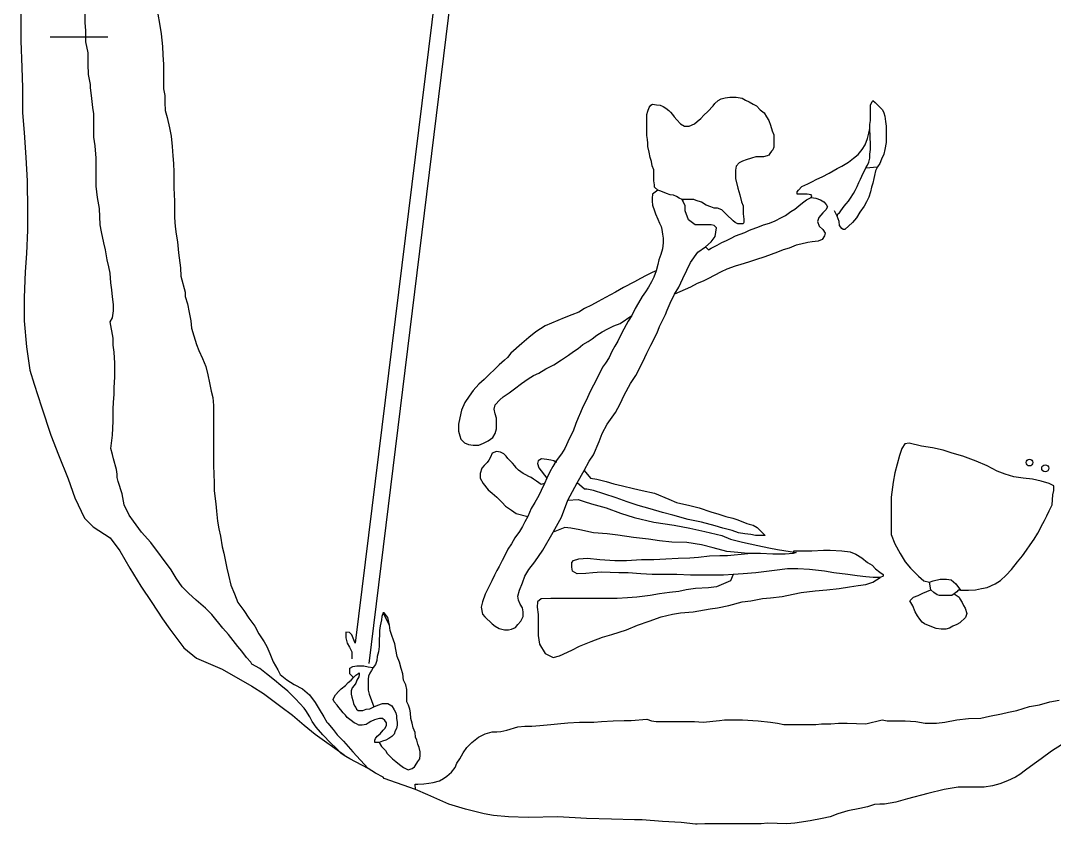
# Model space of a CAD drawing. Extents: x 0.1 to 15.9, y -3.2 to 14.4.
# Drawn here: x 4.06 to 11.34, y 3.07 to 8.73 of the extents above; entities that cross this region are included whole.
import ezdxf

# ---------------------------------------------------------------- set-up
doc = ezdxf.new("R2010")
doc.units = 0
doc.linetypes.add('HIDDEN', pattern=[0.375, 0.25, -0.125])
doc.layers.add('LAYER1', color=7, linetype='CONTINUOUS')

msp = doc.modelspace()

# ---------------------------------------------------------------- linework, layer by layer
at = {"layer": 'LAYER1', "color": 1, "linetype": 'CONTINUOUS'}
for points in [[(6.5178, 4.2076), (7.6546, 13.4528), (7.5442, 13.4569), (6.4197, 4.3507)], [(10.6804, 4.7228), (10.705, 4.7228), (10.7377, 4.7228), (10.7867, 4.7269), (10.8276, 4.735), (10.8685, 4.7432), (10.9258, 4.7678), (10.9626, 4.7923), (11.0035, 4.8291), (11.0403, 4.87), (11.0812, 4.9231), (11.118, 4.964), (11.1466, 5.0049), (11.1711, 5.0417), (11.1997, 5.0826), (11.2243, 5.1235), (11.2611, 5.193), (11.2733, 5.2135), (11.2897, 5.2462), (11.306, 5.283), (11.3265, 5.3239), (11.3306, 5.3934), (11.3388, 5.4261), (11.3388, 5.4588), (11.306, 5.4752), (11.2488, 5.4915), (11.1875, 5.5038), (11.122, 5.512), (11.0566, 5.5201), (10.9953, 5.5406), (10.938, 5.561), (10.8685, 5.5978), (10.7908, 5.6305), (10.6968, 5.6673), (10.6232, 5.6878), (10.5578, 5.7082), (10.4842, 5.7246), (10.4065, 5.7368), (10.3206, 5.7573), (10.2879, 5.7532), (10.2674, 5.7205), (10.2511, 5.6714), (10.2347, 5.6101), (10.2184, 5.5488), (10.2061, 5.4833), (10.1938, 5.377), (10.1938, 5.3034), (10.1938, 5.2339), (10.1938, 5.1726), (10.1938, 5.1153), (10.2184, 5.0499), (10.2552, 4.9804), (10.292, 4.9231), (10.3288, 4.8782), (10.386, 4.8209), (10.4228, 4.7882), (10.4637, 4.78), (10.4882, 4.7882), (10.5373, 4.8005), (10.5823, 4.8005), (10.615, 4.7964), (10.6477, 4.7678), (10.6804, 4.7228)], [(10.6804, 4.7228), (10.6641, 4.7228), (10.6559, 4.7105), (10.6355, 4.6982), (10.6191, 4.686), (10.5905, 4.686), (10.5659, 4.686), (10.5332, 4.686), (10.5169, 4.6901), (10.4923, 4.7064), (10.4719, 4.7269), (10.4637, 4.78)], [(10.6355, 4.6982), (10.6723, 4.6737), (10.6763, 4.6614), (10.6927, 4.6369), (10.7009, 4.6165), (10.7131, 4.596), (10.7254, 4.5592), (10.7172, 4.5306), (10.6763, 4.4938), (10.6559, 4.4815), (10.6273, 4.4693), (10.6027, 4.457), (10.5782, 4.4488), (10.5455, 4.4488), (10.5087, 4.4529), (10.4801, 4.4652), (10.4269, 4.4856), (10.4106, 4.4979), (10.3942, 4.5183), (10.3778, 4.5429), (10.3615, 4.5715), (10.3451, 4.6124), (10.3247, 4.6492), (10.3492, 4.6737), (10.3819, 4.686), (10.4146, 4.7023), (10.4719, 4.7269)], [(6.5874, 3.6515), (6.6037, 3.6228), (6.6119, 3.6147), (6.6323, 3.5942), (6.6446, 3.5738), (6.661, 3.5574), (6.6814, 3.537), (6.7059, 3.5165), (6.7305, 3.4961), (6.7591, 3.4756), (6.7918, 3.4593), (6.8204, 3.4675), (6.8368, 3.4797), (6.8531, 3.5043), (6.8613, 3.5165), (6.8736, 3.537), (6.8777, 3.5615), (6.8777, 3.586), (6.8695, 3.6147), (6.8613, 3.6392), (6.8531, 3.6678), (6.845, 3.6883), (6.8409, 3.721), (6.8286, 3.7537), (6.8204, 3.7864), (6.8123, 3.8191), (6.8082, 3.86), (6.8041, 3.8845), (6.7959, 3.9132), (6.7836, 3.9377), (6.7836, 3.9868), (6.7836, 4.0236), (6.7755, 4.0563), (6.7591, 4.089), (6.755, 4.134), (6.7427, 4.1708), (6.7305, 4.2157), (6.7141, 4.2566), (6.7059, 4.3057), (6.6978, 4.3466), (6.6896, 4.3711), (6.6773, 4.4038), (6.665, 4.4406), (6.661, 4.4774), (6.6487, 4.5306), (6.6242, 4.5633), (6.616, 4.5633), (6.6078, 4.5388), (6.6037, 4.5142), (6.5955, 4.4733), (6.5914, 4.4406), (6.5914, 4.412), (6.5874, 4.3711), (6.5874, 4.3261), (6.5833, 4.2893), (6.5751, 4.2566), (6.571, 4.228), (6.5628, 4.1994), (6.5465, 4.1789), (6.5342, 4.1585), (6.5219, 4.1381), (6.5138, 4.1176), (6.5097, 4.0972), (6.5097, 4.0726), (6.5097, 4.044), (6.5097, 4.0195), (6.5178, 3.9909), (6.5506, 3.9009)], [(6.661, 4.4774), (6.616, 4.5633)], [(6.4197, 4.3507), (6.3952, 4.4079), (6.3788, 4.4243), (6.3543, 4.4284), (6.3543, 4.3875), (6.3625, 4.3507), (6.3788, 4.3221), (6.3952, 4.2893), (6.3952, 4.2689), (6.3952, 4.2403), (6.3952, 4.2403)], [(6.4074, 4.1094), (6.3829, 4.134), (6.3829, 4.1462), (6.3829, 4.1626), (6.3829, 4.1749), (6.4034, 4.1871), (6.432, 4.1912), (6.4565, 4.1912), (6.481, 4.1912), (6.5097, 4.183), (6.5465, 4.1789)], [(6.5587, 3.6515), (6.5587, 3.6678), (6.5628, 3.6801), (6.5751, 3.6964), (6.5955, 3.7128), (6.616, 3.7373), (6.6282, 3.7496), (6.6405, 3.77), (6.6405, 3.7905), (6.6282, 3.8068), (6.6119, 3.8191), (6.5914, 3.8191), (6.571, 3.815), (6.5546, 3.8109), (6.5301, 3.7987), (6.5097, 3.7864), (6.4974, 3.7782), (6.4688, 3.7741), (6.4442, 3.7741), (6.4279, 3.7823), (6.4115, 3.7905), (6.3911, 3.8068), (6.3625, 3.8273), (6.3502, 3.8436), (6.3338, 3.86), (6.3175, 3.8804), (6.3052, 3.8968), (6.2929, 3.9132), (6.2725, 3.9377), (6.2643, 3.9541), (6.2684, 3.9663), (6.2807, 3.9868), (6.3052, 4.0113), (6.3216, 4.0277), (6.3502, 4.0522), (6.3706, 4.0726), (6.3911, 4.089), (6.4074, 4.1094), (6.4238, 4.1258), (6.4442, 4.1381), (6.4483, 4.1421), (6.4483, 4.1299), (6.4442, 4.1135), (6.432, 4.089), (6.4238, 4.0685), (6.4115, 4.0522), (6.3993, 4.0358), (6.3911, 4.0154), (6.3911, 3.9909), (6.3952, 3.9704), (6.4034, 3.9459), (6.4074, 3.9254), (6.4156, 3.9091), (6.4238, 3.8968), (6.4279, 3.8845), (6.4402, 3.8764), (6.4483, 3.8764), (6.4729, 3.8764), (6.4974, 3.8845), (6.5219, 3.8886), (6.5506, 3.9009), (6.5792, 3.9132), (6.6119, 3.9254), (6.6487, 3.9254), (6.6773, 3.9091), (6.6937, 3.8804), (6.7059, 3.86), (6.71, 3.8396), (6.71, 3.8191), (6.7141, 3.7946), (6.7141, 3.7741), (6.71, 3.7496), (6.7018, 3.7332), (6.6937, 3.7087), (6.6773, 3.6924), (6.6569, 3.6801), (6.6364, 3.6678), (6.6119, 3.6596), (6.5874, 3.6515), (6.5587, 3.6515)]]:
    msp.add_lwpolyline(points, dxfattribs=at)
at = {"layer": 'LAYER1', "color": 7, "linetype": 'HIDDEN'}
msp.add_lwpolyline([(4.0645, 8.824), (4.0645, 8.685), (4.0645, 8.591), (4.0726, 8.4029), (4.0767, 8.2598), (4.0767, 8.0839), (4.089, 7.9449), (4.1013, 7.7691), (4.1094, 7.6055), (4.1135, 7.397), (4.1135, 7.2579), (4.1053, 7.0944), (4.0972, 6.9635), (4.089, 6.7836), (4.089, 6.6201), (4.1053, 6.4361), (4.1299, 6.2725), (4.1585, 6.1744), (4.2117, 6.0149), (4.2771, 5.8145), (4.3302, 5.6755), (4.3997, 5.5079), (4.4447, 5.3729), (4.5142, 5.2298), (4.5756, 5.1685), (4.6942, 5.0908), (4.7637, 5.0008), (4.8332, 4.8782), (4.9109, 4.7514), (4.9886, 4.6369), (5.0622, 4.5224), (5.1153, 4.4488), (5.2135, 4.318), (5.3034, 4.2444), (5.4833, 4.1667), (5.6919, 4.0481), (5.7736, 3.9949), (5.8963, 3.905), (5.9781, 3.8436), (6.0599, 3.7741), (6.1376, 3.7087), (6.3543, 3.5533)], dxfattribs=at)
at = {"layer": 'LAYER1', "color": 7, "linetype": 'CONTINUOUS'}
for points in [[(4.7923, 5.3239), (4.78, 5.4016), (4.7514, 5.4874), (4.7432, 5.516), (4.7432, 5.5406), (4.7391, 5.5733), (4.7187, 5.6469), (4.7105, 5.6796), (4.6982, 5.7205), (4.7105, 5.8145), (4.7146, 5.9127), (4.7146, 5.9495), (4.7146, 5.9985), (4.7187, 6.0476), (4.7228, 6.1008), (4.7228, 6.1498), (4.7269, 6.2234), (4.7269, 6.2725), (4.7269, 6.3216), (4.7228, 6.3993), (4.7146, 6.4483), (4.7146, 6.4974), (4.6942, 6.6119), (4.7105, 6.6405), (4.7187, 6.6896), (4.7187, 6.7346), (4.7105, 6.7877), (4.7064, 6.8368), (4.6982, 6.8859), (4.6942, 6.9554), (4.686, 7.0003), (4.6737, 7.0494), (4.6614, 7.1189), (4.6492, 7.168), (4.6328, 7.2457), (4.6246, 7.2947), (4.6206, 7.4092), (4.6042, 7.4869), (4.596, 7.5687), (4.596, 7.6505), (4.596, 7.72), (4.596, 7.765), (4.5878, 7.8509), (4.5797, 7.9122), (4.5797, 7.994), (4.5797, 8.0757), (4.5715, 8.1207), (4.5633, 8.2066), (4.5551, 8.2598), (4.5551, 8.2843), (4.5429, 8.3538), (4.5388, 8.4274), (4.5388, 8.5051), (4.5224, 8.5828), (4.5224, 8.6646), (4.5183, 8.7177), (4.5183, 8.7913)], [(5.0295, 8.7791), (5.0417, 8.7136), (5.054, 8.64), (5.0622, 8.5501), (5.0663, 8.4928), (5.0703, 8.4233), (5.0703, 8.3538), (5.0703, 8.3088), (5.0703, 8.2516), (5.0785, 8.2066), (5.0785, 8.1575), (5.0826, 8.1003), (5.0949, 8.0512), (5.1112, 7.9776), (5.1235, 7.9204), (5.1317, 7.8468), (5.1358, 7.7813), (5.1399, 7.7282), (5.1439, 7.6668), (5.1439, 7.6178), (5.1439, 7.5564), (5.148, 7.4624), (5.148, 7.397), (5.148, 7.3479), (5.1521, 7.2825), (5.1603, 7.2293), (5.1685, 7.1762), (5.1767, 7.0985), (5.1889, 6.9922), (5.193, 6.9349), (5.2216, 6.8204), (5.2216, 6.7918), (5.238, 6.7386), (5.2503, 6.6773), (5.2625, 6.6201), (5.2666, 6.5669), (5.283, 6.5138), (5.3034, 6.4524), (5.3198, 6.4115), (5.3443, 6.3543), (5.3688, 6.297), (5.3811, 6.2398), (5.3934, 6.1825), (5.4056, 6.1253), (5.4179, 6.0803), (5.422, 6.0231), (5.422, 5.9536), (5.422, 5.8922), (5.422, 5.8309), (5.422, 5.7696), (5.422, 5.7164), (5.422, 5.6551), (5.422, 5.6019), (5.4261, 5.4792), (5.4261, 5.422), (5.4384, 5.332), (5.4424, 5.2789), (5.4506, 5.2094), (5.4588, 5.1562), (5.4711, 5.1031), (5.4833, 5.0295), (5.4956, 4.9845), (5.516, 4.8782), (5.5283, 4.8291), (5.5447, 4.7596), (5.5692, 4.6982), (5.5937, 4.6369), (5.6346, 4.5797), (5.6714, 4.5265), (5.7123, 4.4693), (5.7409, 4.4161), (5.7777, 4.3589), (5.7982, 4.3261), (5.8186, 4.2771), (5.8432, 4.2198), (5.8759, 4.1626), (5.8922, 4.1299), (5.9372, 4.0931), (5.9904, 4.0604), (6.0476, 4.0277), (6.0967, 3.9868), (6.1376, 3.9336), (6.1662, 3.8845), (6.1989, 3.8314), (6.2193, 3.7946), (6.2275, 3.7864), (6.2643, 3.7414), (6.2929, 3.7046), (6.3379, 3.6596), (6.3706, 3.6228), (6.4034, 3.586), (6.5097, 3.4675)], [(11.3919, 3.6351), (11.3224, 3.5901), (11.2488, 3.537), (11.1997, 3.5002), (11.1384, 3.4552), (11.0975, 3.4266), (11.0689, 3.4061), (11.0116, 3.3816), (10.9585, 3.3611), (10.9053, 3.3448), (10.8481, 3.3366), (10.7908, 3.3366), (10.6641, 3.3366), (10.5659, 3.3203), (10.4514, 3.2916), (10.3083, 3.2548), (10.2266, 3.2303), (10.1448, 3.218), (10.1121, 3.218), (10.0753, 3.2139), (10.0262, 3.1976), (9.973, 3.1853), (9.8872, 3.169), (9.8177, 3.1485), (9.7645, 3.1281), (9.7073, 3.1158), (9.6214, 3.0994), (9.5151, 3.0831), (9.4578, 3.079), (9.3229, 3.0831), (9.2779, 3.079), (9.1798, 3.079), (9.1103, 3.079), (9.0121, 3.079), (8.9671, 3.079), (8.8813, 3.079), (8.8281, 3.0749), (8.8281, 3.0749), (8.8159, 3.0749), (8.7136, 3.0872), (8.5828, 3.0954), (8.4397, 3.1076), (8.3865, 3.1076), (8.223, 3.1117), (8.0471, 3.1158), (7.8468, 3.1281), (7.6382, 3.124), (7.4992, 3.1281), (7.3929, 3.1362), (7.3275, 3.1485), (7.1966, 3.1812), (7.078, 3.218), (6.9308, 3.2835), (6.845, 3.3203), (6.6242, 3.3979), (6.616, 3.4061), (6.5628, 3.4347), (6.5097, 3.4675), (6.3829, 3.537), (6.3543, 3.5533), (6.3216, 3.5738), (6.2848, 3.6106), (6.248, 3.6474), (6.1907, 3.7046), (6.1457, 3.7578), (6.1171, 3.7987), (6.1008, 3.8314), (6.0721, 3.8764), (6.0599, 3.8927), (5.9985, 3.9581), (5.9454, 4.0113), (5.8963, 4.0522), (5.8513, 4.089), (5.7941, 4.134), (5.7491, 4.1708), (5.6919, 4.2035), (5.6837, 4.2157), (5.6551, 4.2485), (5.6224, 4.2934), (5.5937, 4.3261), (5.5283, 4.412), (5.4874, 4.457), (5.4097, 4.551), (5.3648, 4.596), (5.2993, 4.6533), (5.2462, 4.7023), (5.2012, 4.7473), (5.1603, 4.8086), (5.1235, 4.8659), (4.9804, 5.0581), (4.915, 5.1317), (4.8577, 5.2094), (4.8291, 5.2503), (4.7923, 5.3239)], [(6.845, 3.3203), (6.8409, 3.3571), (6.8613, 3.3571), (6.9022, 3.3611), (6.939, 3.3652), (6.9676, 3.3693), (7.0126, 3.3816), (7.0412, 3.3979), (7.0658, 3.4143), (7.0985, 3.4429), (7.123, 3.4756), (7.1353, 3.5043), (7.1557, 3.537), (7.1803, 3.5779), (7.2048, 3.6147), (7.2416, 3.6515), (7.2866, 3.6883), (7.3356, 3.7128), (7.3847, 3.7251), (7.4174, 3.7251), (7.446, 3.7292), (7.4869, 3.7373), (7.5646, 3.7619), (7.6137, 3.766), (7.6628, 3.766), (7.72, 3.77), (7.7977, 3.7782), (7.8427, 3.7823), (7.9163, 3.7905), (7.9981, 3.7946), (8.0267, 3.7946), (8.1003, 3.7946), (8.1534, 3.7987), (8.2352, 3.8028), (8.3129, 3.8068), (8.362, 3.8068), (8.4724, 3.815), (8.5051, 3.8028), (8.5378, 3.7987), (8.6073, 3.7987), (8.685, 3.7987), (8.7382, 3.7987), (8.8077, 3.7987), (8.869, 3.7946), (8.9835, 3.8068), (9.0203, 3.8109), (9.0489, 3.8109), (9.0857, 3.8109), (9.1471, 3.8109), (9.2575, 3.8028), (9.3433, 3.7946), (9.3924, 3.7864), (9.4374, 3.7782), (9.5478, 3.7782), (9.5805, 3.7782), (9.6623, 3.7782), (9.7032, 3.7823), (9.7686, 3.7823), (9.8217, 3.7864), (9.8831, 3.7864), (10.0139, 3.7823), (10.1284, 3.8109), (10.1652, 3.8028), (10.2184, 3.8028), (10.292, 3.8028), (10.3656, 3.7987), (10.431, 3.7864), (10.5128, 3.7864), (10.57, 3.7946), (10.6559, 3.8109), (10.7377, 3.8191), (10.8235, 3.8232), (10.8849, 3.8355), (10.9707, 3.8518), (11.0198, 3.8641), (11.0771, 3.8764), (11.167, 3.905), (11.2365, 3.9173), (11.3101, 3.9377), (11.3756, 3.95)]]:
    msp.add_lwpolyline(points, dxfattribs=at)
at = {"layer": 'LAYER1', "color": 3, "linetype": 'CONTINUOUS'}
msp.add_lwpolyline([(4.273, 8.6196), (4.6778, 8.6196)], dxfattribs=at)
at = {"layer": 'LAYER1', "color": 4, "linetype": 'CONTINUOUS'}
for points in [[(8.73, 7.4665), (8.7218, 7.4747), (8.7014, 7.4828), (8.6809, 7.4951), (8.6605, 7.5033), (8.6359, 7.5074), (8.6114, 7.5156), (8.5705, 7.5319), (8.5501, 7.5401), (8.5255, 7.5605), (8.5255, 7.5769), (8.5214, 7.6055), (8.5214, 7.6341), (8.5214, 7.6587), (8.5214, 7.6832), (8.5092, 7.7118), (8.5051, 7.7404), (8.4969, 7.7691), (8.4887, 7.8059), (8.4806, 7.8468), (8.4806, 7.8713), (8.4765, 7.8958), (8.4724, 7.9245), (8.4724, 7.9531), (8.4724, 7.9858), (8.4724, 8.0185), (8.4724, 8.043), (8.4724, 8.0717), (8.4806, 8.0962), (8.4887, 8.1207), (8.501, 8.1371), (8.5133, 8.1453), (8.5419, 8.1412), (8.5664, 8.1371), (8.5869, 8.1289), (8.6073, 8.1166), (8.6278, 8.1003), (8.64, 8.088), (8.6523, 8.0717), (8.6646, 8.0553), (8.685, 8.0349), (8.7095, 8.0062), (8.7382, 7.9899), (8.7709, 7.9899), (8.8077, 8.0062), (8.8281, 8.0226), (8.8527, 8.043), (8.8731, 8.0676), (8.9017, 8.0921), (8.9385, 8.133), (8.9508, 8.1494), (8.9753, 8.1698), (8.9958, 8.1821), (9.0244, 8.1902), (9.0571, 8.1943), (9.1021, 8.1943), (9.143, 8.1862), (9.1675, 8.1739), (9.192, 8.1616), (9.2207, 8.1453), (9.2452, 8.133), (9.2697, 8.1044), (9.2984, 8.0839), (9.3147, 8.0553), (9.3311, 8.0308), (9.3433, 7.9981), (9.3556, 7.9572), (9.3679, 7.9285), (9.3679, 7.904), (9.3679, 7.8836), (9.3679, 7.859), (9.3679, 7.8427), (9.3597, 7.8222), (9.3515, 7.8141), (9.3392, 7.7977), (9.3311, 7.7854), (9.3188, 7.7813), (9.2943, 7.7732), (9.2697, 7.7732), (9.2411, 7.7732), (9.2084, 7.765), (9.1716, 7.7527), (9.1471, 7.7445), (9.1225, 7.7323), (9.1021, 7.7077), (9.098, 7.6791), (9.098, 7.6546), (9.098, 7.6219), (9.1143, 7.5524), (9.1266, 7.5074), (9.1389, 7.4583), (9.1511, 7.4297), (9.1511, 7.4011), (9.1511, 7.3724), (9.1552, 7.3356), (9.1552, 7.3111), (9.1511, 7.3029), (9.1348, 7.3029), (9.1143, 7.3029), (9.0939, 7.3111), (9.0816, 7.3234), (9.0694, 7.3356), (9.0448, 7.3561), (9.0244, 7.3765), (8.9999, 7.4011), (8.9712, 7.4133), (8.9467, 7.4133), (8.9222, 7.4215), (8.8895, 7.4338), (8.8567, 7.4542), (8.8199, 7.4665), (8.8036, 7.4747), (8.7504, 7.4747), (8.7218, 7.4747)], [(9.6296, 7.4869), (9.6337, 7.4992), (9.6296, 7.5074), (9.6009, 7.5115), (9.5764, 7.5115), (9.5519, 7.5115), (9.5314, 7.5115), (9.5314, 7.5278), (9.5396, 7.5401), (9.5641, 7.5646), (9.605, 7.5851), (9.6337, 7.5973), (9.6705, 7.6178), (9.7073, 7.6341), (9.7563, 7.6587), (9.8136, 7.6914), (9.8463, 7.7077), (9.8913, 7.7364), (9.9281, 7.765), (9.9608, 7.7895), (9.9894, 7.8263), (10.0098, 7.859), (10.0262, 7.904), (10.0344, 7.9408), (10.0425, 7.9735), (10.0425, 8.0021), (10.0466, 8.0308), (10.0466, 8.0676), (10.0466, 8.1003), (10.0466, 8.1412), (10.0589, 8.1616), (10.063, 8.1698), (10.0793, 8.1575), (10.1202, 8.1166), (10.1325, 8.1044), (10.1407, 8.0839), (10.1489, 8.0594), (10.1529, 8.0226), (10.157, 7.9899), (10.157, 7.9531), (10.157, 7.9163), (10.157, 7.8754), (10.1489, 7.8263), (10.1407, 7.7936), (10.1243, 7.7568), (10.1121, 7.7282), (10.0957, 7.7036), (10.0834, 7.675), (10.0753, 7.6423), (10.0712, 7.6219), (10.063, 7.5892), (10.0548, 7.5605), (10.0466, 7.5278), (10.0344, 7.491), (10.018, 7.4583), (10.0017, 7.4256), (9.973, 7.3847), (9.9485, 7.3438), (9.9199, 7.3111), (9.8667, 7.262), (9.8545, 7.262), (9.8463, 7.2702), (9.8299, 7.2907), (9.8258, 7.3193), (9.8136, 7.3561), (9.7931, 7.3929), (9.7931, 7.3929)], [(9.8136, 7.3561), (9.8177, 7.3724), (9.8299, 7.3806), (9.8381, 7.3929), (9.8504, 7.4092), (9.8626, 7.4256), (9.8749, 7.442), (9.8913, 7.4624), (9.9076, 7.4828), (9.9281, 7.5156), (9.9403, 7.536), (9.9526, 7.5646), (9.9649, 7.5932), (9.9771, 7.6178), (9.9853, 7.6382), (9.9935, 7.6546), (10.0017, 7.6709), (10.0139, 7.6955), (10.0262, 7.7159), (10.0344, 7.7364), (10.0425, 7.765), (10.0425, 7.7936), (10.0466, 7.8263), (10.0466, 7.859), (10.0425, 7.9735)], [(10.0139, 7.6955), (10.0957, 7.7036)], [(8.5501, 7.5401), (8.5133, 7.5115), (8.5092, 7.4828), (8.5092, 7.4624), (8.5133, 7.4338), (8.5255, 7.3929), (8.5337, 7.3724), (8.5501, 7.3356), (8.5623, 7.307), (8.5746, 7.2825), (8.5787, 7.262), (8.5828, 7.2293), (8.5869, 7.2007), (8.5869, 7.168), (8.5828, 7.1271), (8.5705, 7.0862), (8.5582, 7.0494), (8.5501, 7.0167), (8.5378, 6.9717), (8.5214, 6.9267), (8.5051, 6.894), (8.4846, 6.8572), (8.4642, 6.8245), (8.4397, 6.7918), (8.4151, 6.7468), (8.3906, 6.7059), (8.3661, 6.6569), (8.3415, 6.616), (8.2966, 6.5342), (8.2679, 6.477), (8.2475, 6.4402), (8.227, 6.4034), (8.2066, 6.3625), (8.1821, 6.3216), (8.1616, 6.2929), (8.1207, 6.2112), (8.0962, 6.1662), (8.0717, 6.1171), (8.0471, 6.064), (8.0226, 6.0149), (8.0062, 5.974), (7.9899, 5.9372), (7.9735, 5.8963), (7.9531, 5.8432), (7.9285, 5.7941), (7.8958, 5.7205), (7.8713, 5.6837), (7.8345, 5.6346), (7.81, 5.5937), (7.7895, 5.5569), (7.7691, 5.512), (7.7527, 5.4752), (7.7282, 5.4261), (7.7118, 5.3893), (7.6832, 5.3402), (7.6587, 5.2993), (7.6341, 5.2421), (7.6137, 5.2053), (7.5973, 5.1726), (7.5769, 5.1358), (7.5442, 5.0908), (7.5196, 5.0499), (7.4951, 5.0131), (7.4747, 4.9722), (7.4542, 4.9313), (7.4338, 4.8904), (7.4174, 4.8618), (7.4011, 4.8291), (7.3806, 4.7882), (7.3602, 4.7473), (7.3356, 4.6942), (7.3152, 4.641), (7.307, 4.6042), (7.3152, 4.5551), (7.3315, 4.5347), (7.3847, 4.4856), (7.4052, 4.4693), (7.4338, 4.4529), (7.4706, 4.4447), (7.4992, 4.4447), (7.5196, 4.4488), (7.5483, 4.4611), (7.5646, 4.4815), (7.5851, 4.5061), (7.6014, 4.5388), (7.6014, 4.5715), (7.5973, 4.6001), (7.581, 4.6246), (7.5687, 4.6533), (7.5646, 4.6819), (7.5769, 4.7228), (7.5973, 4.7759), (7.6137, 4.8209), (7.6423, 4.87), (7.6832, 4.9231), (7.7404, 5.0049), (7.8141, 5.1317), (7.8713, 5.238), (7.9163, 5.3566), (7.9817, 5.4792), (8.0308, 5.5651), (8.0676, 5.6305), (8.0962, 5.6755), (8.1371, 5.7696), (8.1575, 5.8268), (8.1943, 5.8922), (8.2516, 5.974), (8.2843, 6.0353), (8.3129, 6.0967), (8.3579, 6.1785), (8.3947, 6.2357), (8.4438, 6.3297), (8.4724, 6.3911), (8.501, 6.4483), (8.546, 6.5342), (8.5623, 6.5792), (8.6032, 6.665), (8.6155, 6.6937), (8.6359, 6.7427), (8.6686, 6.8082), (8.6973, 6.8572), (8.7259, 6.9186), (8.7545, 6.9758), (8.7791, 7.029), (8.8322, 7.1026), (8.8854, 7.1394), (8.9263, 7.1762), (8.9549, 7.213), (8.9631, 7.2743), (8.9467, 7.2907), (8.9263, 7.2947), (8.869, 7.2947), (8.8118, 7.2947), (8.7668, 7.3315), (8.7422, 7.3929), (8.7422, 7.4297), (8.7218, 7.4747)], [(8.8854, 7.1394), (8.9058, 7.1189), (8.9263, 7.1312), (8.9671, 7.1516), (8.9999, 7.1721), (9.0326, 7.1843), (9.0653, 7.2007), (9.098, 7.2171), (9.1307, 7.2293), (9.1634, 7.2416), (9.1961, 7.2579), (9.2656, 7.2825), (9.2943, 7.2947), (9.3352, 7.307), (9.376, 7.3234), (9.421, 7.3479), (9.4496, 7.3602), (9.4864, 7.3888), (9.5151, 7.4052), (9.5437, 7.4297), (9.5682, 7.4501), (9.5969, 7.4706), (9.6296, 7.4869), (9.6623, 7.4828), (9.695, 7.4706), (9.7195, 7.4583), (9.7359, 7.4379), (9.7441, 7.4215), (9.7318, 7.4011), (9.7113, 7.3806), (9.6827, 7.3479), (9.6745, 7.3193), (9.6868, 7.2866), (9.7113, 7.262), (9.7277, 7.2375), (9.7236, 7.2171), (9.7073, 7.1925), (9.6786, 7.1803), (9.6377, 7.1762), (9.605, 7.1721), (9.556, 7.1598), (9.5232, 7.1516), (9.4742, 7.1312), (9.4333, 7.1189), (9.3924, 7.1026), (9.3474, 7.0862), (9.3024, 7.0699), (9.237, 7.0494), (9.188, 7.0331), (9.1348, 7.0167), (9.0939, 7.0044), (9.0367, 6.984), (8.9958, 6.9635), (8.9467, 6.939), (8.9058, 6.9186), (8.869, 6.8981), (8.8281, 6.8818), (8.7791, 6.8572), (8.6686, 6.8082)], [(8.5378, 6.9717), (8.5092, 6.9595), (8.4683, 6.939), (8.4274, 6.9186), (8.3865, 6.894), (8.3088, 6.8531), (8.2516, 6.8204), (8.1821, 6.7836), (8.1289, 6.755), (8.0839, 6.7305), (8.0349, 6.7059), (7.994, 6.6814), (7.9449, 6.661), (7.8917, 6.6405), (7.8018, 6.6037), (7.7568, 6.5833), (7.6914, 6.5424), (7.6423, 6.5015), (7.5932, 6.4606), (7.5156, 6.3911), (7.491, 6.3625), (7.4706, 6.342), (7.4338, 6.3093), (7.4011, 6.2766), (7.3643, 6.2439), (7.3275, 6.2071), (7.2907, 6.1744), (7.2498, 6.1294), (7.2211, 6.0885), (7.1925, 6.0435), (7.168, 5.9904), (7.1557, 5.9372), (7.1475, 5.8922), (7.1475, 5.8432), (7.1557, 5.8104), (7.1639, 5.7859), (7.1884, 5.7614), (7.2171, 5.7491), (7.2498, 5.745), (7.2907, 5.745), (7.3234, 5.7573), (7.3561, 5.7736), (7.3888, 5.7982), (7.4052, 5.8268), (7.4133, 5.8595), (7.4133, 5.884), (7.4133, 5.9086), (7.4133, 5.9331), (7.4052, 5.9658), (7.397, 5.9985), (7.4052, 6.0272), (7.4379, 6.064), (7.4624, 6.0844), (7.5033, 6.113), (7.5401, 6.1417), (7.5892, 6.1785), (7.6382, 6.2112), (7.675, 6.2357), (7.7118, 6.2521), (7.7609, 6.2807), (7.8181, 6.3093), (7.8713, 6.3461), (7.9204, 6.3788), (7.9572, 6.4034), (7.9899, 6.4238), (8.0226, 6.4524), (8.0594, 6.4729), (8.088, 6.4933), (8.1207, 6.5178), (8.1575, 6.5424), (8.1984, 6.5628), (8.2393, 6.5833), (8.2843, 6.5996), (8.3661, 6.6569)], [(7.7527, 5.4752), (7.7282, 5.467), (7.7118, 5.4792), (7.6955, 5.4915), (7.675, 5.5038), (7.6587, 5.516), (7.6423, 5.5242), (7.6219, 5.5365), (7.6014, 5.5447), (7.5851, 5.5569), (7.5687, 5.5692), (7.5524, 5.5856), (7.5442, 5.5978), (7.5278, 5.6183), (7.5115, 5.6346), (7.4951, 5.651), (7.4828, 5.6673), (7.4665, 5.6837), (7.442, 5.696), (7.4133, 5.7), (7.3847, 5.6878), (7.3724, 5.6592), (7.3602, 5.6387), (7.3479, 5.6224), (7.3275, 5.6019), (7.3111, 5.5815), (7.2988, 5.5447), (7.2988, 5.512), (7.3193, 5.4752), (7.3561, 5.4302), (7.3847, 5.4056), (7.4174, 5.377), (7.4542, 5.3402), (7.4788, 5.3157), (7.5196, 5.2871), (7.5524, 5.2625), (7.6341, 5.2421)], [(7.8345, 5.6346), (7.8345, 5.6224), (7.8181, 5.6346), (7.7977, 5.6387), (7.7691, 5.6428), (7.7323, 5.6469), (7.7077, 5.6346), (7.7036, 5.6142), (7.7118, 5.5856), (7.7691, 5.512)], [(8.0308, 5.5651), (8.0757, 5.512), (8.1207, 5.5038), (8.1862, 5.4874), (8.2393, 5.4711), (8.3006, 5.4588), (8.3783, 5.4384), (8.4397, 5.4261), (8.5255, 5.4056), (8.6278, 5.3648), (8.6809, 5.3402), (8.775, 5.3198), (8.8404, 5.3034), (8.9222, 5.2748), (8.9794, 5.2584), (9.0285, 5.2421), (9.0775, 5.2298), (9.1143, 5.2175), (9.1757, 5.193), (9.192, 5.1889), (9.2207, 5.1807), (9.2493, 5.1644), (9.282, 5.1317), (9.3024, 5.1112), (9.3065, 5.1071), (9.2738, 5.1071), (9.237, 5.1071), (9.2043, 5.1153), (9.1634, 5.1194), (9.1184, 5.1276), (9.0735, 5.1439), (9.008, 5.1603), (8.9549, 5.1767), (8.8567, 5.2012), (8.7627, 5.2216), (8.6564, 5.2503), (8.5828, 5.2707), (8.4969, 5.2952), (8.411, 5.3198), (8.3334, 5.3443), (8.2557, 5.3729), (8.1698, 5.4016), (8.0962, 5.4261), (8.0512, 5.4343), (8.0349, 5.4343), (7.9817, 5.4792)], [(7.9163, 5.3566), (7.9899, 5.3607), (8.0308, 5.3484), (8.0839, 5.332), (8.1862, 5.3034), (8.2884, 5.2666), (8.3824, 5.2339), (8.5214, 5.2012), (8.6646, 5.1807), (8.775, 5.1603), (8.8813, 5.1358), (8.9999, 5.1071), (9.0612, 5.0826), (9.1471, 5.0622), (9.2534, 5.0376), (9.3311, 5.0213), (9.3924, 5.009), (9.4824, 4.9967), (9.5232, 4.9886), (9.5028, 4.9804), (9.4456, 4.9763), (9.3597, 4.9763), (9.2738, 4.9804), (9.1839, 4.9804), (9.1143, 4.9886), (9.0367, 4.9967), (8.9385, 5.0213), (8.8567, 5.0417), (8.7545, 5.0581), (8.6482, 5.0622), (8.5623, 5.0703), (8.4846, 5.0826), (8.3783, 5.0949), (8.2679, 5.1112), (8.1943, 5.1194), (8.0962, 5.1276), (8.0021, 5.148), (7.9367, 5.1603), (7.8958, 5.1644), (7.8141, 5.1317)], [(9.5028, 4.9804), (9.5069, 5.0008), (9.5314, 5.0008), (9.5764, 5.0008), (9.6337, 5.0008), (9.7154, 5.0049), (9.7645, 5.0049), (9.8463, 5.0008), (9.9035, 4.9927), (9.9444, 4.9763), (9.9853, 4.9518), (10.0262, 4.919), (10.0589, 4.8986), (10.0834, 4.8741), (10.1121, 4.8495), (10.1366, 4.8332), (10.1366, 4.8209), (10.1161, 4.8127), (10.0671, 4.8127), (10.0139, 4.8168), (9.9526, 4.825), (9.8872, 4.8332), (9.789, 4.8454), (9.7236, 4.8577), (9.6173, 4.87), (9.5355, 4.8741), (9.4619, 4.8741), (9.372, 4.8618), (9.2411, 4.8454), (9.1511, 4.8373), (9.0816, 4.8332), (9.0121, 4.8291), (8.9344, 4.8291), (8.8527, 4.8291), (8.7791, 4.8291), (8.685, 4.8332), (8.5991, 4.8332), (8.5092, 4.8332), (8.4315, 4.8373), (8.3415, 4.8454), (8.2761, 4.8454), (8.1534, 4.8495), (8.0921, 4.8454), (8.043, 4.8414), (7.9817, 4.8373), (7.949, 4.8577), (7.9449, 4.8863), (7.9449, 4.919), (7.9572, 4.9313), (7.994, 4.9436), (8.0553, 4.9477), (8.1412, 4.9395), (8.2475, 4.9313), (8.3293, 4.9313), (8.4356, 4.9395), (8.5214, 4.9395), (8.6073, 4.9436), (8.6932, 4.9477), (8.775, 4.9518), (8.8363, 4.9559), (8.914, 4.964), (8.9876, 4.9681), (9.0407, 4.9681), (9.1839, 4.9804)], [(9.0816, 4.8332), (9.0612, 4.7882), (9.0121, 4.7678), (8.9631, 4.7473), (8.9058, 4.7391), (8.8159, 4.735), (8.7504, 4.7269), (8.6973, 4.7146), (8.6318, 4.7064), (8.5623, 4.6982), (8.4969, 4.686), (8.4029, 4.6737), (8.3374, 4.6696), (8.2638, 4.6655), (8.1739, 4.6655), (8.1125, 4.6655), (8.0512, 4.6655), (7.9899, 4.6655), (7.8877, 4.6655), (7.8468, 4.6655), (7.7977, 4.6655), (7.7282, 4.6614), (7.7036, 4.641), (7.6996, 4.6042), (7.7077, 4.551), (7.7077, 4.5101), (7.7077, 4.4652), (7.7077, 4.4038), (7.7159, 4.3425), (7.7568, 4.2771), (7.8141, 4.2485), (7.859, 4.2607), (7.9449, 4.3016), (7.9981, 4.3302), (8.0798, 4.3629), (8.1616, 4.3916), (8.227, 4.412), (8.3293, 4.4447), (8.407, 4.4774), (8.4887, 4.5061), (8.5746, 4.5347), (8.6523, 4.5551), (8.7095, 4.5633), (8.7995, 4.5715), (8.9181, 4.5919), (8.9712, 4.6001), (9.0489, 4.6165), (9.143, 4.641), (9.2043, 4.6492), (9.2861, 4.6655), (9.3433, 4.6696), (9.4251, 4.6778), (9.5028, 4.6942), (9.5601, 4.7064), (9.6582, 4.7187), (9.74, 4.7269), (9.8258, 4.735), (9.8994, 4.7473), (9.9608, 4.7555), (10.0139, 4.7637), (10.063, 4.78), (10.1161, 4.8127)]]:
    msp.add_lwpolyline(points, dxfattribs=at)
at = {"layer": 'LAYER1', "color": 1, "linetype": 'CONTINUOUS'}
for centre, radius in [((11.1668, 5.6214), 0.0236), ((11.2774, 5.5815), 0.0249)]:
    msp.add_circle(centre, radius, dxfattribs=at)

doc.saveas('drawing.dxf')
